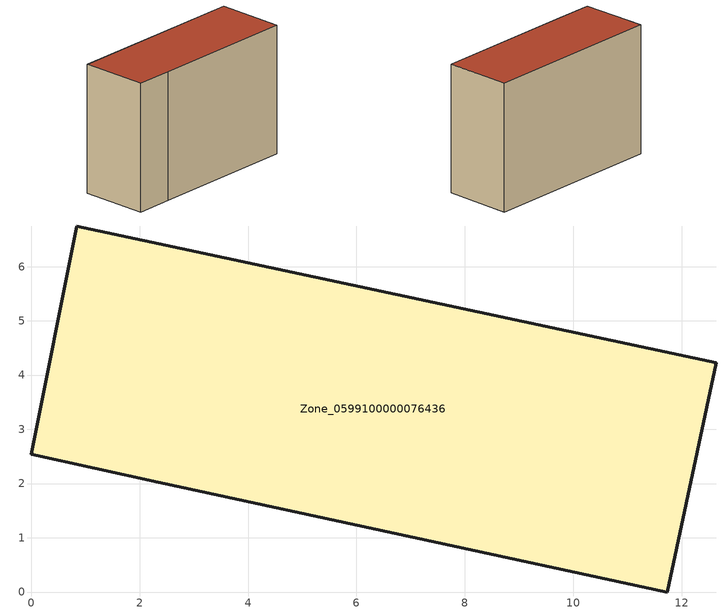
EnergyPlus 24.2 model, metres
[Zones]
Zone_0599100000076436
 floor ground (C_G): 0.84,6.75 12.64,4.23 11.73,0 2.35,2.02 0,2.54 z0
 wall outside (C_F): 12.64,4.23 0.84,6.75 0,2.54 2.35,2.02 11.73,0 12.64,4.23 z0:8.37
 roof outside (C_R): 11.73,0 12.64,4.23 0.84,6.75 0,2.54 2.35,2.02 z8.37
[BUILDING]
Pand.0599100000076436: North Axis=0; Terrain=City; Loads Convergence Tolerance Value=0.04; Temperature Convergence Tolerance Value=0.4; Solar Distribution=FullExterior; Maximum Number of Warmup Days=25; Minimum Number of Warmup Days=1
[Site:Location]
Rotterdam.The.Hague.AP_ZH_NLD Design_Conditions: Latitude=51.96; Longitude=4.45; Time Zone=1; Elevation=-4.5
[SITE:GROUNDTEMPERATURE:BUILDINGSURFACE]
18, 18, 18, 18, 18, 18, 18, 18, 18, 18, 18, 18
[MATERIAL] Thermal Absorptance=0.9; Solar Absorptance=0.7; Visible Absorptance=0.7
Name | Roughness | Thickness | Conductivity | Density | Specific Heat
G.TI.1975-1991 | MediumSmooth | 0.15 | 0.288461 | 540 | 1210
F.TI.1975-1991 | Rough | 0.3 | 0.230769 | 1920 | 840
R.TI.1975-1991 | MediumRough | 0.2 | 0.153846 | 1500 | 1000
[CONSTRUCTION]
C_G: G.TI.1975-1991
C_F: F.TI.1975-1991
C_R: R.TI.1975-1991
[ZONE]
Zone_0599100000076436: Type=1; Multiplier=1; Ceiling Height=Autocalculate; Volume=Autocalculate; Floor Area=autocalculate; Part of Total Floor Area=Yes
[ZONEINFILTRATION:DESIGNFLOWRATE]
Infil_Zone_0599100000076436: Zone or ZoneList or Space or SpaceList=Zone_0599100000076436; Schedule=AlwaysOn; Design Flow Rate Calculation Method=Flow/Area; Flow Rate per Floor Area=0.003; Constant Term Coefficient=1; Temperature Term Coefficient=0; Velocity Term Coefficient=0; Velocity Squared Term Coefficient=0
[HVACTEMPLATE:ZONE:IDEALLOADSAIRSYSTEM]
Zone_0599100000076436: Maximum Heating Supply Air Temperature=50; Minimum Cooling Supply Air Temperature=13; Maximum Heating Supply Air Humidity Ratio=0.0156; Minimum Cooling Supply Air Humidity Ratio=0.0077; Heating Limit=NoLimit; Cooling Limit=NoLimit; Dehumidification Control Type=ConstantSensibleHeatRatio; Cooling Sensible Heat Ratio=0.7; Dehumidification Setpoint=60; Humidification Control Type=None; Humidification Setpoint=30; Outdoor Air Method=None; Outdoor Air Flow Rate per Person=0.00944; Outdoor Air Flow Rate per Zone Floor Area=0; Outdoor Air Flow Rate per Zone=0; Demand Controlled Ventilation Type=None; Outdoor Air Economizer Type=NoEconomizer; Heat Recovery Type=None; Sensible Heat Recovery Effectiveness=0.7; Latent Heat Recovery Effectiveness=0.65
[ZONECONTROL:THERMOSTAT]
ThermostatControl_Zone_0599100000076436: Zone or ZoneList=Zone_0599100000076436; Control Type Schedule=DualSetpointControlType; Control 1=Thermostat_Zone_0599100000076436; Temperature Difference Between Cutout And Setpoint=0
[THERMOSTATSETPOINT:DUALSETPOINT]
Thermostat_Zone_0599100000076436: Heating Setpoint Temperature Schedule=HeatingSetpoint_Zone_0599100000076436; Cooling Setpoint Temperature Schedule=CoolingSetpoint_Zone_0599100000076436
[SCHEDULE:COMPACT]
HeatingSetpoint_Zone_0599100000076436: Through: 12/31, For: AllDays, Until: 24:00, 21
CoolingSetpoint_Zone_0599100000076436: Through: 12/31, For: AllDays, Until: 24:00, 24
DualSetpointControlType: Through: 12/31, For: AllDays, Until: 24:00, 4
AlwaysOn: Through: 12/31, For: AllDays, Until: 24:00, 1
